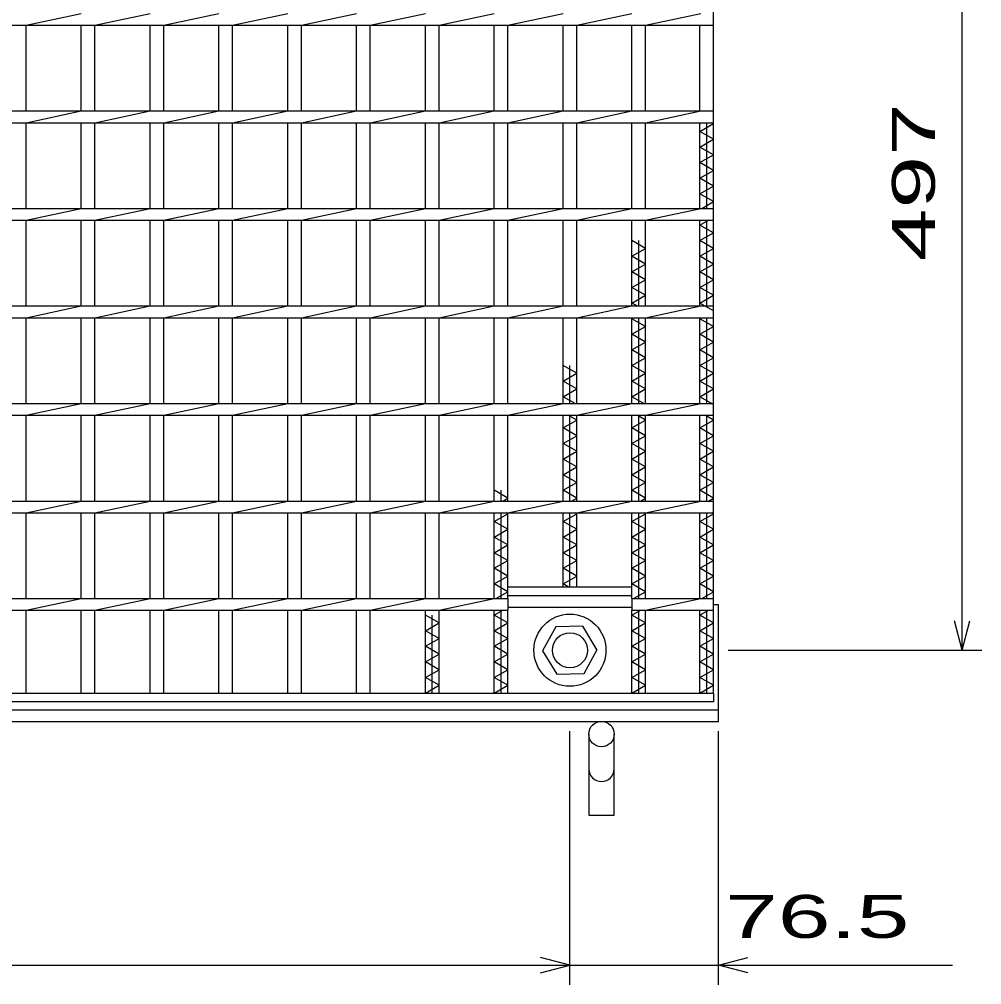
# Model space of a CAD drawing. Units: millimetres, scale not verified. Extents: x -1820 to 1731, y -1282 to 1054.
# Drawn here: x -709.1 to -215.5, y -271 to 224 of the extents above; entities that cross this region are included whole.
import ezdxf
from ezdxf.enums import TextEntityAlignment as Align

# ---------------------------------------------------------------- set-up
doc = ezdxf.new("R2010")
doc.units = ezdxf.units.MM
doc.header["$LTSCALE"] = 10
for name, color, linetype, lineweight in [('16', 3, 'Continuous', 25), ('19', 6, 'Continuous', 25), ('22', 4, 'Continuous', 25)]:
    doc.layers.add(name, color=color, linetype=linetype, lineweight=lineweight)
doc.styles.add('ベクトル', font='')
doc.styles.get('ベクトル').set_extended_font_data('ベクトル')

msp = doc.modelspace()

# ---------------------------------------------------------------- linework, layer by layer
at = {"layer": '16'}
for p, q in [((-353, -121.5), (-353, 419.5)), ((-705.6, 221), (-677.3, 227)), ((-670.3, 221), (-642, 227)), ((-635, 221), (-606.7, 227)), ((-599.7, 221), (-571.4, 227)), ((-564.4, 221), (-536.1, 227)), ((-529.1, 221), (-500.8, 227)), ((-493.8, 221), (-465.5, 227)), ((-458.5, 221), (-430.2, 227)), ((-423.2, 221), (-394.9, 227)), ((-387.9, 221), (-359.6, 227)), ((-353, 221), (-353, 227)), ((-1348, 221), (-353, 221)), ((-705.6, 177), (-705.6, 221)), ((-677.3, 177), (-677.3, 221)), ((-670.3, 177), (-670.3, 221)), ((-642, 177), (-642, 221)), ((-635, 177), (-635, 221)), ((-606.7, 177), (-606.7, 221)), ((-599.7, 177), (-599.7, 221)), ((-571.4, 177), (-571.4, 221)), ((-564.4, 177), (-564.4, 221)), ((-536.1, 177), (-536.1, 221)), ((-529.1, 177), (-529.1, 221)), ((-500.8, 177), (-500.8, 221)), ((-493.8, 177), (-493.8, 221)), ((-465.5, 177), (-465.5, 221)), ((-458.5, 177), (-458.5, 221)), ((-430.2, 177), (-430.2, 221)), ((-423.2, 177), (-423.2, 221)), ((-394.9, 177), (-394.9, 221)), ((-387.9, 177), (-387.9, 221)), ((-360, 177), (-360, 221)), ((-1348, 177), (-353, 177)), ((-705.6, 171), (-677.3, 177)), ((-670.3, 171), (-642, 177)), ((-635, 171), (-606.7, 177)), ((-599.7, 171), (-571.4, 177)), ((-564.4, 171), (-536.1, 177)), ((-529.1, 171), (-500.8, 177)), ((-493.8, 171), (-465.5, 177)), ((-458.5, 171), (-430.2, 177)), ((-423.2, 171), (-394.9, 177)), ((-387.9, 171), (-359.6, 177)), ((-353, 171), (-353, 177)), ((-1348, 171), (-353, 171)), ((-705.6, 127), (-705.6, 171)), ((-677.3, 127), (-677.3, 171)), ((-670.3, 127), (-670.3, 171)), ((-642, 127), (-642, 171)), ((-635, 127), (-635, 171)), ((-606.7, 127), (-606.7, 171)), ((-599.7, 127), (-599.7, 171)), ((-571.4, 127), (-571.4, 171)), ((-564.4, 127), (-564.4, 171)), ((-536.1, 127), (-536.1, 171)), ((-529.1, 127), (-529.1, 171)), ((-500.8, 127), (-500.8, 171)), ((-493.8, 127), (-493.8, 171)), ((-465.5, 127), (-465.5, 171)), ((-458.5, 127), (-458.5, 171)), ((-430.2, 127), (-430.2, 171)), ((-423.2, 127), (-423.2, 171)), ((-394.9, 127), (-394.9, 171)), ((-387.9, 127), (-387.9, 171)), ((-360, 127), (-360, 171)), ((-360, 166.5), (-353, 170.5)), ((-356.5, 127), (-356.5, 171)), ((-353, 170.5), (-353.87, 171)), ((-353, 162.5), (-360, 166.5)), ((-360, 158.5), (-353, 162.5)), ((-353, 154.5), (-360, 158.5)), ((-360, 150.5), (-353, 154.5)), ((-353, 146.5), (-360, 150.5)), ((-360, 142.5), (-353, 146.5)), ((-353, 138.5), (-360, 142.5)), ((-360, 134.5), (-353, 138.5)), ((-353, 130.5), (-360, 134.5)), ((-359.12, 127), (-353, 130.5)), ((-1348, 127), (-353, 127)), ((-705.6, 121), (-677.3, 127)), ((-670.3, 121), (-642, 127)), ((-635, 121), (-606.7, 127)), ((-599.7, 121), (-571.4, 127)), ((-564.4, 121), (-536.1, 127)), ((-529.1, 121), (-500.8, 127)), ((-493.8, 121), (-465.5, 127)), ((-458.5, 121), (-430.2, 127)), ((-423.2, 121), (-394.9, 127)), ((-387.9, 121), (-359.6, 127)), ((-353, 121), (-353, 127)), ((-1348, 121), (-353, 121)), ((-705.6, 77), (-705.6, 121)), ((-677.3, 77), (-677.3, 121)), ((-670.3, 77), (-670.3, 121)), ((-642, 77), (-642, 121)), ((-635, 77), (-635, 121)), ((-606.7, 77), (-606.7, 121)), ((-599.7, 77), (-599.7, 121)), ((-571.4, 77), (-571.4, 121)), ((-564.4, 77), (-564.4, 121)), ((-536.1, 77), (-536.1, 121)), ((-529.1, 77), (-529.1, 121)), ((-500.8, 77), (-500.8, 121)), ((-493.8, 77), (-493.8, 121)), ((-465.5, 77), (-465.5, 121)), ((-458.5, 77), (-458.5, 121)), ((-430.2, 77), (-430.2, 121)), ((-423.2, 77), (-423.2, 121)), ((-394.9, 77), (-394.9, 121)), ((-387.9, 77), (-387.9, 121)), ((-360, 77), (-360, 121)), ((-360, 118.5), (-355.62, 121)), ((-356.5, 77), (-356.5, 121)), ((-353, 114.5), (-360, 118.5)), ((-360, 110.5), (-353, 114.5)), ((-387.9, 106.5), (-394.9, 110.5)), ((-391.4, 77), (-391.4, 110.5)), ((-353, 106.5), (-360, 110.5)), ((-394.9, 102.5), (-387.9, 106.5)), ((-360, 102.5), (-353, 106.5)), ((-387.9, 98.5), (-394.9, 102.5)), ((-353, 98.5), (-360, 102.5)), ((-394.9, 94.5), (-387.9, 98.5)), ((-387.9, 90.5), (-394.9, 94.5)), ((-360, 94.5), (-353, 98.5)), ((-353, 90.5), (-360, 94.5)), ((-394.9, 86.5), (-387.9, 90.5)), ((-360, 86.5), (-353, 90.5)), ((-387.9, 82.5), (-394.9, 86.5)), ((-353, 82.5), (-360, 86.5)), ((-394.9, 78.5), (-387.9, 82.5)), ((-360, 78.5), (-353, 82.5)), ((-1348, 77), (-353, 77)), ((-705.6, 71), (-677.3, 77)), ((-670.3, 71), (-642, 77)), ((-635, 71), (-606.7, 77)), ((-599.7, 71), (-571.4, 77)), ((-564.4, 71), (-536.1, 77)), ((-529.1, 71), (-500.8, 77)), ((-493.8, 71), (-465.5, 77)), ((-458.5, 71), (-430.2, 77)), ((-423.2, 71), (-394.9, 77)), ((-392.28, 77), (-394.9, 78.5)), ((-387.9, 71), (-359.6, 77)), ((-353, 74.5), (-360, 78.5)), ((-353, 71), (-353, 77)), ((-1348, 71), (-353, 71)), ((-705.6, 27), (-705.6, 71)), ((-677.3, 27), (-677.3, 71)), ((-670.3, 27), (-670.3, 71)), ((-642, 27), (-642, 71)), ((-635, 27), (-635, 71)), ((-606.7, 27), (-606.7, 71)), ((-599.7, 27), (-599.7, 71)), ((-571.4, 27), (-571.4, 71)), ((-564.4, 27), (-564.4, 71)), ((-536.1, 27), (-536.1, 71)), ((-529.1, 27), (-529.1, 71)), ((-500.8, 27), (-500.8, 71)), ((-493.8, 27), (-493.8, 71)), ((-465.5, 27), (-465.5, 71)), ((-458.5, 27), (-458.5, 71)), ((-430.2, 27), (-430.2, 71)), ((-423.2, 27), (-423.2, 71)), ((-394.9, 27), (-394.9, 71)), ((-394.9, 70.5), (-394.03, 71)), ((-387.9, 66.5), (-394.9, 70.5)), ((-391.4, 27), (-391.4, 71)), ((-387.9, 27), (-387.9, 71)), ((-360, 27), (-360, 71)), ((-360, 70.5), (-359.12, 71)), ((-353, 66.5), (-360, 70.5)), ((-356.5, 27), (-356.5, 71)), ((-394.9, 62.5), (-387.9, 66.5)), ((-360, 62.5), (-353, 66.5)), ((-387.9, 58.5), (-394.9, 62.5)), ((-353, 58.5), (-360, 62.5)), ((-394.9, 54.5), (-387.9, 58.5)), ((-387.9, 50.5), (-394.9, 54.5)), ((-360, 54.5), (-353, 58.5)), ((-353, 50.5), (-360, 54.5)), ((-394.9, 46.5), (-387.9, 50.5)), ((-360, 46.5), (-353, 50.5)), ((-423.2, 42.5), (-430.2, 46.5)), ((-426.7, 27), (-426.7, 46.5)), ((-387.9, 42.5), (-394.9, 46.5)), ((-353, 42.5), (-360, 46.5)), ((-430.2, 38.5), (-423.2, 42.5)), ((-394.9, 38.5), (-387.9, 42.5)), ((-360, 38.5), (-353, 42.5)), ((-423.2, 34.5), (-430.2, 38.5)), ((-387.9, 34.5), (-394.9, 38.5)), ((-353, 34.5), (-360, 38.5)), ((-430.2, 30.5), (-423.2, 34.5)), ((-424.07, 27), (-430.2, 30.5)), ((-394.9, 30.5), (-387.9, 34.5)), ((-388.78, 27), (-394.9, 30.5)), ((-360, 30.5), (-353, 34.5)), ((-353, 26.5), (-360, 30.5)), ((-1348, 27), (-353, 27)), ((-705.6, 21), (-677.3, 27)), ((-670.3, 21), (-642, 27)), ((-635, 21), (-606.7, 27)), ((-599.7, 21), (-571.4, 27)), ((-564.4, 21), (-536.1, 27)), ((-529.1, 21), (-500.8, 27)), ((-493.8, 21), (-465.5, 27)), ((-458.5, 21), (-430.2, 27)), ((-423.2, 21), (-394.9, 27)), ((-387.9, 21), (-359.6, 27)), ((-353, 21), (-353, 27)), ((-1348, 21), (-353, 21)), ((-705.6, -23), (-705.6, 21)), ((-677.3, -23), (-677.3, 21)), ((-670.3, -23), (-670.3, 21)), ((-642, -23), (-642, 21)), ((-635, -23), (-635, 21)), ((-606.7, -23), (-606.7, 21)), ((-599.7, -23), (-599.7, 21)), ((-571.4, -23), (-571.4, 21)), ((-564.4, -23), (-564.4, 21)), ((-536.1, -23), (-536.1, 21)), ((-529.1, -23), (-529.1, 21)), ((-500.8, -23), (-500.8, 21)), ((-493.8, -23), (-493.8, 21)), ((-465.5, -23), (-465.5, 21)), ((-458.5, -23), (-458.5, 21)), ((-430.2, -23), (-430.2, 21)), ((-423.2, 18.5), (-427.57, 21)), ((-426.7, -23), (-426.7, 21)), ((-423.2, -23), (-423.2, 21)), ((-394.9, -23), (-394.9, 21)), ((-387.9, 18.5), (-392.28, 21)), ((-391.4, -23), (-391.4, 21)), ((-387.9, -23), (-387.9, 21)), ((-360, -23), (-360, 21)), ((-353, 18.5), (-357.37, 21)), ((-356.5, -23), (-356.5, 21)), ((-430.2, 14.5), (-423.2, 18.5)), ((-394.9, 14.5), (-387.9, 18.5)), ((-360, 14.5), (-353, 18.5)), ((-423.2, 10.5), (-430.2, 14.5)), ((-430.2, 6.5), (-423.2, 10.5)), ((-387.9, 10.5), (-394.9, 14.5)), ((-394.9, 6.5), (-387.9, 10.5)), ((-353, 10.5), (-360, 14.5)), ((-360, 6.5), (-353, 10.5)), ((-423.2, 2.5), (-430.2, 6.5)), ((-387.9, 2.5), (-394.9, 6.5)), ((-353, 2.5), (-360, 6.5)), ((-430.2, -1.5), (-423.2, 2.5)), ((-394.9, -1.5), (-387.9, 2.5)), ((-360, -1.5), (-353, 2.5)), ((-423.2, -5.5), (-430.2, -1.5)), ((-387.9, -5.5), (-394.9, -1.5)), ((-353, -5.5), (-360, -1.5)), ((-430.2, -9.5), (-423.2, -5.5)), ((-423.2, -13.5), (-430.2, -9.5)), ((-394.9, -9.5), (-387.9, -5.5)), ((-387.9, -13.5), (-394.9, -9.5)), ((-360, -9.5), (-353, -5.5)), ((-353, -13.5), (-360, -9.5)), ((-430.2, -17.5), (-423.2, -13.5)), ((-394.9, -17.5), (-387.9, -13.5)), ((-360, -17.5), (-353, -13.5)), ((-458.5, -21.5), (-465.5, -17.5)), ((-462, -23), (-462, -17.5)), ((-423.2, -21.5), (-430.2, -17.5)), ((-387.9, -21.5), (-394.9, -17.5)), ((-353, -21.5), (-360, -17.5)), ((-1348, -23), (-353, -23)), ((-705.6, -29), (-677.3, -23)), ((-670.3, -29), (-642, -23)), ((-635, -29), (-606.7, -23)), ((-599.7, -29), (-571.4, -23)), ((-564.4, -29), (-536.1, -23)), ((-529.1, -29), (-500.8, -23)), ((-493.8, -29), (-465.5, -23)), ((-461.12, -23), (-458.5, -21.5)), ((-458.5, -29), (-430.2, -23)), ((-425.82, -23), (-423.2, -21.5)), ((-423.2, -29), (-394.9, -23)), ((-390.53, -23), (-387.9, -21.5)), ((-387.9, -29), (-359.6, -23)), ((-355.62, -23), (-353, -21.5)), ((-353, -29), (-353, -23)), ((-1348, -29), (-353, -29)), ((-705.6, -73), (-705.6, -29)), ((-677.3, -73), (-677.3, -29)), ((-670.3, -73), (-670.3, -29)), ((-642, -73), (-642, -29)), ((-635, -73), (-635, -29)), ((-606.7, -73), (-606.7, -29)), ((-599.7, -73), (-599.7, -29)), ((-571.4, -73), (-571.4, -29)), ((-564.4, -73), (-564.4, -29)), ((-536.1, -73), (-536.1, -29)), ((-529.1, -73), (-529.1, -29)), ((-500.8, -73), (-500.8, -29)), ((-493.8, -73), (-493.8, -29)), ((-465.5, -73), (-465.5, -29)), ((-465.5, -33.5), (-458.5, -29.5)), ((-462, -73), (-462, -29)), ((-458.5, -29.5), (-459.37, -29)), ((-458.5, -73), (-458.5, -29)), ((-430.2, -67), (-430.2, -29)), ((-430.2, -33.5), (-423.2, -29.5)), ((-426.7, -67), (-426.7, -29)), ((-423.2, -29.5), (-424.07, -29)), ((-423.2, -67), (-423.2, -29)), ((-394.9, -73), (-394.9, -29)), ((-394.9, -33.5), (-387.9, -29.5)), ((-391.4, -73), (-391.4, -29)), ((-387.9, -29.5), (-388.78, -29)), ((-387.9, -73), (-387.9, -29)), ((-360, -73), (-360, -29)), ((-360, -33.5), (-353, -29.5)), ((-356.5, -73), (-356.5, -29)), ((-353, -29.5), (-353.87, -29)), ((-458.5, -37.5), (-465.5, -33.5)), ((-423.2, -37.5), (-430.2, -33.5)), ((-387.9, -37.5), (-394.9, -33.5)), ((-353, -37.5), (-360, -33.5)), ((-465.5, -41.5), (-458.5, -37.5)), ((-430.2, -41.5), (-423.2, -37.5)), ((-394.9, -41.5), (-387.9, -37.5)), ((-360, -41.5), (-353, -37.5)), ((-458.5, -45.5), (-465.5, -41.5)), ((-423.2, -45.5), (-430.2, -41.5)), ((-387.9, -45.5), (-394.9, -41.5)), ((-353, -45.5), (-360, -41.5)), ((-465.5, -49.5), (-458.5, -45.5)), ((-458.5, -53.5), (-465.5, -49.5)), ((-430.2, -49.5), (-423.2, -45.5)), ((-423.2, -53.5), (-430.2, -49.5)), ((-394.9, -49.5), (-387.9, -45.5)), ((-387.9, -53.5), (-394.9, -49.5)), ((-360, -49.5), (-353, -45.5)), ((-353, -53.5), (-360, -49.5)), ((-465.5, -57.5), (-458.5, -53.5)), ((-430.2, -57.5), (-423.2, -53.5)), ((-394.9, -57.5), (-387.9, -53.5)), ((-360, -57.5), (-353, -53.5)), ((-458.5, -61.5), (-465.5, -57.5)), ((-423.2, -61.5), (-430.2, -57.5)), ((-387.9, -61.5), (-394.9, -57.5)), ((-353, -61.5), (-360, -57.5)), ((-465.5, -65.5), (-458.5, -61.5)), ((-430.2, -65.5), (-423.2, -61.5)), ((-394.9, -65.5), (-387.9, -61.5)), ((-360, -65.5), (-353, -61.5)), ((-458.5, -69.5), (-465.5, -65.5)), ((-458.5, -67), (-394.9, -67)), ((-458.5, -71.5), (-458.5, -67)), ((-427.57, -67), (-430.2, -65.5)), ((-387.9, -69.5), (-394.9, -65.5)), ((-394.9, -71.5), (-394.9, -67)), ((-353, -69.5), (-360, -65.5)), ((-1242.1, -73), (-458.5, -73)), ((-705.6, -79), (-677.3, -73)), ((-670.3, -79), (-642, -73)), ((-635, -79), (-606.7, -73)), ((-599.7, -79), (-571.4, -73)), ((-564.4, -79), (-536.1, -73)), ((-529.1, -79), (-500.8, -73)), ((-493.8, -79), (-465.5, -73)), ((-464.62, -73), (-458.5, -69.5)), ((-458.5, -71.5), (-394.9, -71.5)), ((-458.5, -73), (-458.5, -79)), ((-394.9, -73), (-353, -73)), ((-394.9, -73), (-394.9, -79)), ((-394.03, -73), (-387.9, -69.5)), ((-387.9, -79), (-359.6, -73)), ((-359.12, -73), (-353, -69.5)), ((-353, -79), (-353, -73)), ((-1242.1, -79), (-458.5, -79)), ((-705.6, -121.5), (-705.6, -79)), ((-677.3, -121.5), (-677.3, -79)), ((-670.3, -121.5), (-670.3, -79)), ((-642, -121.5), (-642, -79)), ((-635, -121.5), (-635, -79)), ((-606.7, -121.5), (-606.7, -79)), ((-599.7, -121.5), (-599.7, -79)), ((-571.4, -121.5), (-571.4, -79)), ((-564.4, -121.5), (-564.4, -79)), ((-536.1, -121.5), (-536.1, -79)), ((-529.1, -121.5), (-529.1, -79)), ((-500.8, -121.5), (-500.8, -79)), ((-493.8, -121.5), (-493.8, -79)), ((-465.5, -121.5), (-465.5, -79)), ((-465.5, -81.5), (-461.12, -79)), ((-462, -121.5), (-462, -79)), ((-458.5, -77.5), (-394.9, -77.5)), ((-458.5, -121.5), (-458.5, -79)), ((-394.9, -79), (-353, -79)), ((-394.9, -121.5), (-394.9, -79)), ((-394.9, -81.5), (-390.53, -79)), ((-391.4, -121.5), (-391.4, -79)), ((-387.9, -121.5), (-387.9, -79)), ((-360, -121.5), (-360, -79)), ((-360, -81.5), (-355.62, -79)), ((-356.5, -121.5), (-356.5, -79)), ((-493.8, -85.5), (-500.8, -81.5)), ((-497.3, -121.5), (-497.3, -81.5)), ((-458.5, -85.5), (-465.5, -81.5)), ((-387.9, -85.5), (-394.9, -81.5)), ((-353, -85.5), (-360, -81.5)), ((-500.8, -89.5), (-493.8, -85.5)), ((-465.5, -89.5), (-458.5, -85.5)), ((-433.99, -87.55), (-440.7, -99.84)), ((-420, -87.21), (-433.99, -87.55)), ((-412.7, -99.5), (-420, -87.21)), ((-394.9, -89.5), (-387.9, -85.5)), ((-360, -89.5), (-353, -85.5)), ((-493.8, -93.5), (-500.8, -89.5)), ((-500.8, -97.5), (-493.8, -93.5)), ((-458.5, -93.5), (-465.5, -89.5)), ((-465.5, -97.5), (-458.5, -93.5)), ((-387.9, -93.5), (-394.9, -89.5)), ((-394.9, -97.5), (-387.9, -93.5)), ((-353, -93.5), (-360, -89.5)), ((-360, -97.5), (-353, -93.5)), ((-493.8, -101.5), (-500.8, -97.5)), ((-458.5, -101.5), (-465.5, -97.5)), ((-387.9, -101.5), (-394.9, -97.5)), ((-353, -101.5), (-360, -97.5)), ((-500.8, -105.5), (-493.8, -101.5)), ((-465.5, -105.5), (-458.5, -101.5)), ((-440.7, -99.84), (-433.4, -111.79)), ((-419.41, -111.45), (-412.7, -99.16)), ((-394.9, -105.5), (-387.9, -101.5)), ((-360, -105.5), (-353, -101.5)), ((-493.8, -109.5), (-500.8, -105.5)), ((-458.5, -109.5), (-465.5, -105.5)), ((-387.9, -109.5), (-394.9, -105.5)), ((-353, -109.5), (-360, -105.5)), ((-500.8, -113.5), (-493.8, -109.5)), ((-493.8, -117.5), (-500.8, -113.5)), ((-465.5, -113.5), (-458.5, -109.5)), ((-458.5, -117.5), (-465.5, -113.5)), ((-433.4, -111.79), (-419.41, -111.45)), ((-394.9, -113.5), (-387.9, -109.5)), ((-387.9, -117.5), (-394.9, -113.5)), ((-360, -113.5), (-353, -109.5)), ((-353, -117.5), (-360, -113.5)), ((-500.8, -121.5), (-493.8, -117.5)), ((-465.5, -121.5), (-458.5, -117.5)), ((-394.9, -121.5), (-387.9, -117.5)), ((-360, -121.5), (-353, -117.5)), ((-1348, -121.5), (-353, -121.5)), ((-712.6, -121.5), (-705.6, -121.5)), ((-677.3, -121.5), (-670.3, -121.5)), ((-642, -121.5), (-635, -121.5)), ((-606.7, -121.5), (-599.7, -121.5)), ((-571.4, -121.5), (-564.4, -121.5)), ((-536.1, -121.5), (-529.1, -121.5)), ((-500.8, -121.5), (-493.8, -121.5)), ((-465.5, -121.5), (-458.5, -121.5)), ((-430.2, -121.5), (-423.2, -121.5)), ((-394.9, -121.5), (-387.9, -121.5)), ((-360, -121.5), (-353, -121.5)), ((-353, -121.5), (-353, -126)), ((-353, -126), (-1348, -126))]:
    msp.add_line(p, q, dxfattribs=at)
for radius in [18.5, 9]:
    msp.add_circle((-426.7, -99.5), radius, dxfattribs=at)
at = {"layer": '19'}
for p, q in [((-353, -76), (-350.5, -76)), ((-350.5, -136), (-350.5, -76)), ((-1350.5, -130), (-350.5, -130)), ((-1350.5, -136), (-350.5, -136)), ((-417, -142.5), (-417, -184.12)), ((-404, -184.12), (-404, -142.5)), ((-417, -184.12), (-404, -184.12))]:
    msp.add_line(p, q, dxfattribs=at)
msp.add_circle((-410.5, -142.5), 6.5, dxfattribs=at)
msp.add_arc((-410.5, -160.34), 6.5, 180, 0, dxfattribs=at)
at = {"layer": '22'}
for p, q in [((-225.5, -99.5), (-225.5, 397.5)), ((-225.5, -99.5), (-229.5, -84.5)), ((-225.5, -99.5), (-221.5, -84.5)), ((-345.5, -99.5), (-215.5, -99.5)), ((-426.7, -271), (-426.7, -141)), ((-350.5, -271), (-350.5, -141)), ((-426.7, -261), (-441.7, -257)), ((-350.5, -261), (-335.5, -257)), ((-1273.9, -261), (-426.7, -261)), ((-441.7, -265), (-426.7, -261)), ((-426.7, -261), (-350.5, -261)), ((-335.5, -265), (-350.5, -261)), ((-350.5, -261), (-230.5, -261))]:
    msp.add_line(p, q, dxfattribs=at)

# ---------------------------------------------------------------- texts
at = {"layer": '22', "color": 2, "style": 'ベクトル', "width": 1.65}
msp.add_text(' 497 ', height=21.99, rotation=90, dxfattribs=at).set_placement((-250.5, 86.5), align=Align.MIDDLE_LEFT)
msp.add_text(' 76.5 ', height=21.99, dxfattribs=at).set_placement((-360.5, -236), align=Align.MIDDLE_LEFT)

doc.saveas('drawing.dxf')
